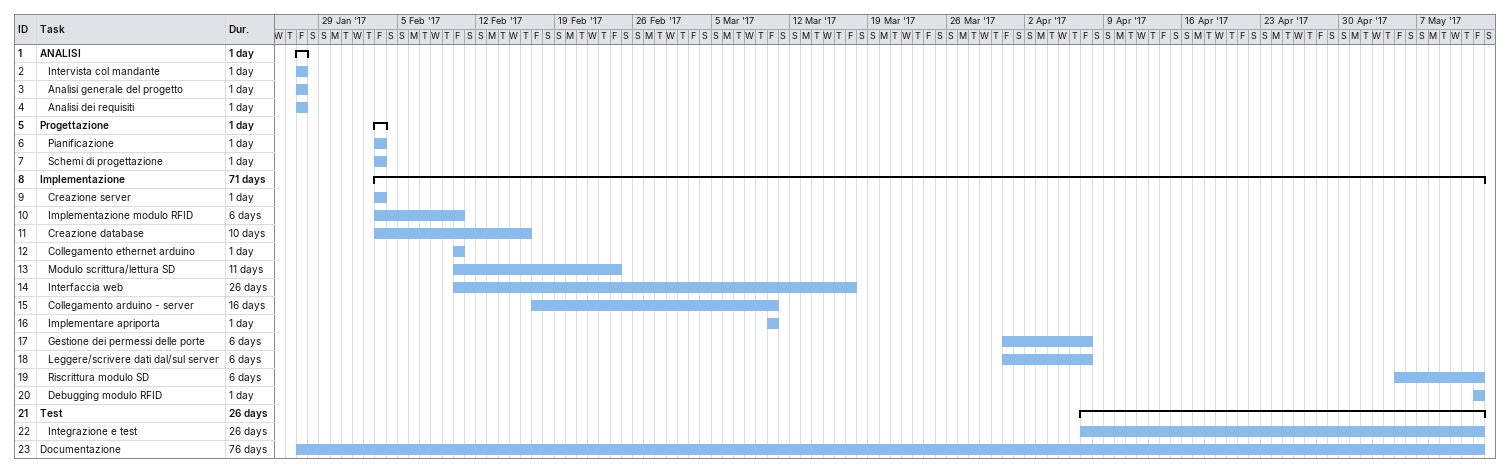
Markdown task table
| ID | Level | Task | Duration | Start | Finish |
|---|---|---|---|---|---|
| 1 | 1 | **ANALISI** | 1d | 2017-01-27 | 2017-01-27 |
| 2 | 2 | Intervista col mandante | 1d | 2017-01-27 | 2017-01-27 |
| 3 | 2 | Analisi generale del progetto | 1d | 2017-01-27 | 2017-01-27 |
| 4 | 2 | Analisi dei requisiti | 1d | 2017-01-27 | 2017-01-27 |
| 5 | 1 | **Progettazione** | 1d | 2017-02-03 | 2017-02-03 |
| 6 | 2 | Pianificazione | 1d | 2017-02-03 | 2017-02-03 |
| 7 | 2 | Schemi di progettazione | 1d | 2017-02-03 | 2017-02-03 |
| 8 | 1 | **Implementazione** | 71d | 2017-02-03 | 2017-05-12 |
| 9 | 2 | Creazione server | 1d | 2017-02-03 | 2017-02-03 |
| 10 | 2 | Implementazione modulo RFID | 6d | 2017-02-03 | 2017-02-10 |
| 11 | 2 | Creazione database | 10d | 2017-02-03 | 2017-02-16 |
| 12 | 2 | Collegamento ethernet arduino | 1d | 2017-02-10 | 2017-02-10 |
| 13 | 2 | Modulo scrittura/lettura SD | 11d | 2017-02-10 | 2017-02-24 |
| 14 | 2 | Interfaccia web | 26d | 2017-02-10 | 2017-03-17 |
| 15 | 2 | Collegamento arduino - server | 16d | 2017-02-17 | 2017-03-10 |
| 16 | 2 | Implementare apriporta | 1d | 2017-03-10 | 2017-03-10 |
| 17 | 2 | Gestione dei permessi delle porte | 6d | 2017-03-31 | 2017-04-07 |
| 18 | 2 | Leggere/scrivere dati dal/sul server | 6d | 2017-03-31 | 2017-04-07 |
| 19 | 2 | Riscrittura modulo SD | 6d | 2017-05-05 | 2017-05-12 |
| 20 | 2 | Debugging modulo RFID | 1d | 2017-05-12 | 2017-05-12 |
| 21 | 1 | **Test** | 26d | 2017-04-07 | 2017-05-12 |
| 22 | 2 | Integrazione e test | 26d | 2017-04-07 | 2017-05-12 |
| 23 | 1 | Documentazione | 76d | 2017-01-27 | 2017-05-12 |
